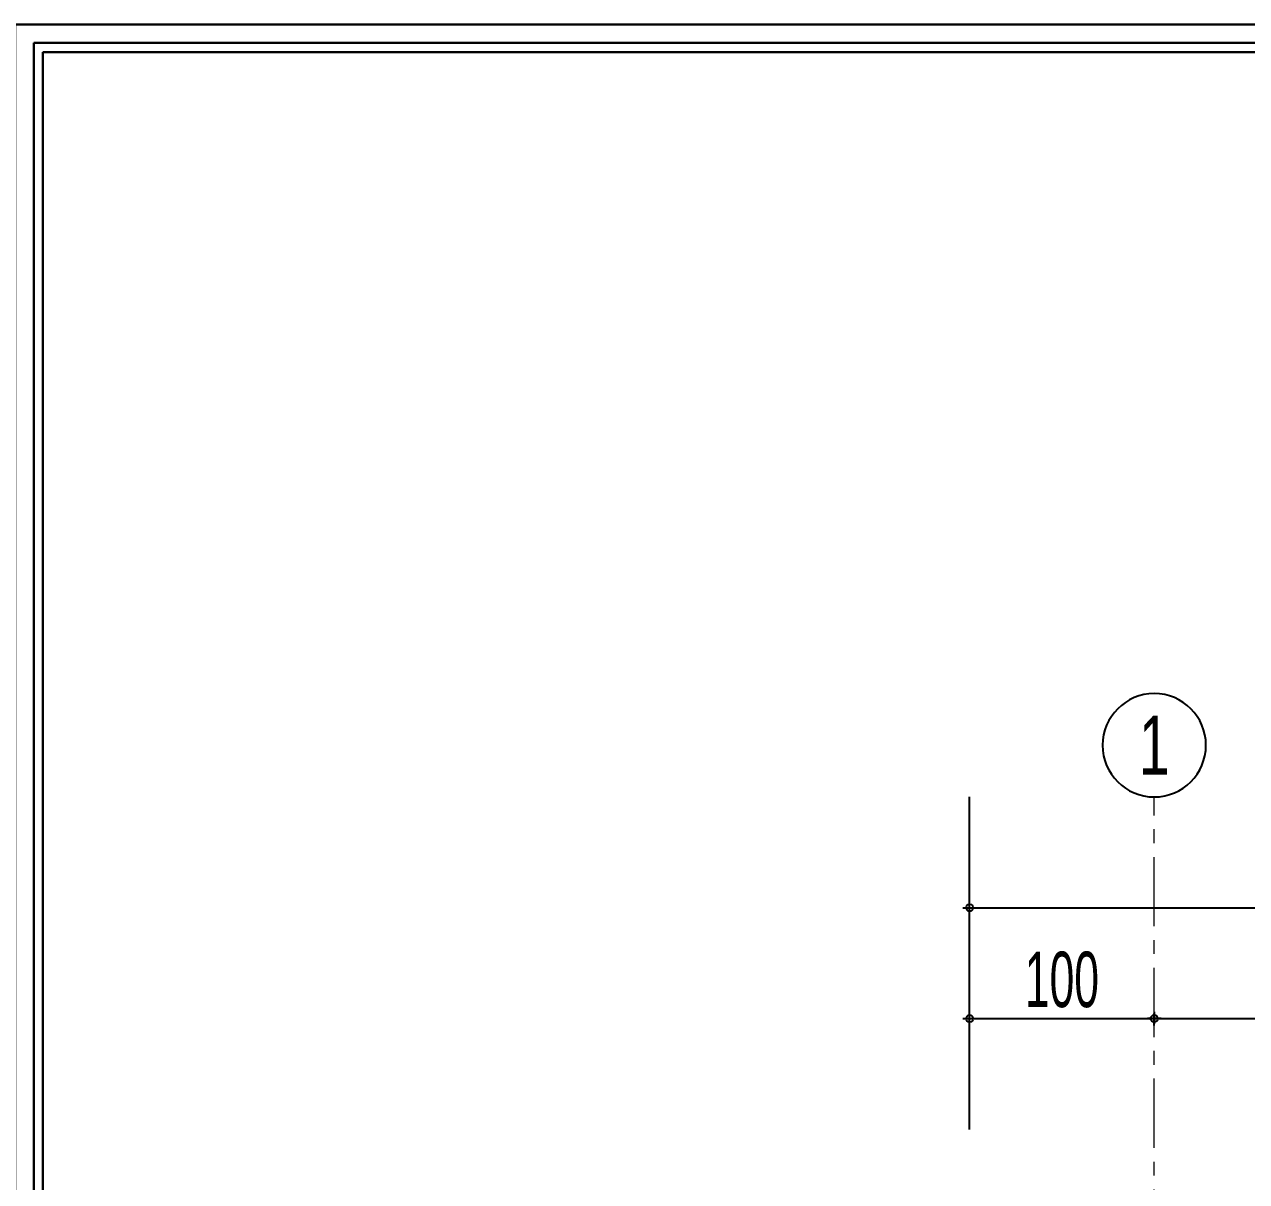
# Model space of a CAD drawing. Extents: x 386248 to 427517, y 4539405 to 4542296.
# Drawn here: x 393312 to 393974, y 4541669 to 4542296 of the extents above; entities that cross this region are included whole.
import ezdxf
from ezdxf.enums import TextEntityAlignment as Align

# ---------------------------------------------------------------- set-up
doc = ezdxf.new("R2010")
doc.units = 0
doc.linetypes.add('CENTER', pattern=[2, 1.25, -0.25, 0.25, -0.25])
doc.linetypes.add('CENTERX2', pattern=[4, 2.5, -0.5, 0.5, -0.5])
for name, color, linetype, lineweight in [('AKS', 251, 'CENTERX2', 20), ('AKS YAZISI', 4, 'Continuous', 25), ('ASIK', 3, 'Continuous', 20), ('DIŞ 2', 167, 'Continuous', 25), ('GOR1', 51, 'Continuous', 25), ('OLCU10', 2, 'Continuous', 25), ('YAZILAR', 1, 'Continuous', 30)]:
    doc.layers.add(name, color=color, linetype=linetype, lineweight=lineweight)
doc.styles.add('T', font='ISOt.shx', dxfattribs={"width": 0.6})
doc.styles.add('UNIV', font='', dxfattribs={"width": 0.7})
doc.styles.get('UNIV').set_extended_font_data('Comic Sans MS')
doc.dimstyles.new('DOT2', dxfattribs={"dimtxt": 20, "dimasz": 0.7, "dimexe": 5, "dimexo": 5, "dimgap": 6, "dimtad": 1, "dimdec": 0, "dimdsep": 46, "dimtxsty": 'T', "dimblk1": 'SEL2', "dimblk2": 'SEL2', "dimsah": 1, "dimcen": 0, "dimse1": 1, "dimse2": 1, "dimclrd": 256, "dimclre": 256, "dimclrt": 256, "dimadec": 0, "dimazin": 0, "dimtfac": 1, "dimtdec": 0, "dimtix": 1, "dimtmove": 2, "dimatfit": 3, "dimldrblk": 'SEL2', "dimfxl": 1, "dimtolj": 1, "dimtzin": 0, "dimarcsym": 0})

# ---------------------------------------------------------------- blocks, each defined once
blk = doc.blocks.new('SEL2')
at = {"layer": 'OLCU10'}
for p, q in [((5.25, 0), (-5.25, 0)), ((0, 5.25), (0, -3.95))]:
    blk.add_line(p, q, dxfattribs=at)
blk.add_circle((0, 0), 2.75, dxfattribs=at)
blk = doc.blocks.new('*D2484')
at = {"layer": 'Defpoints', "color": 0}
for p in [(395292.95, 4541817.38), (393824.44, 4541727.38), (395292.95, 4541727.38)]:
    blk.add_point(p, dxfattribs=at)
at = {"layer": 'DIŞ 2', "lineweight": -2}
blk.add_line((393825.14, 4541817.38), (395292.25, 4541817.38), dxfattribs=at)
at = {"layer": 'DIŞ 2', "linetype": 'ByBlock', "lineweight": -2, "xscale": 0.7, "yscale": 0.7, "zscale": 0.7, "rotation": 180}
blk.add_blockref('SEL2', (393824.44, 4541817.38), dxfattribs=at)
at = {"layer": 'DIŞ 2', "linetype": 'ByBlock', "lineweight": -2, "xscale": 0.7, "yscale": 0.7, "zscale": 0.7}
blk.add_blockref('SEL2', (395292.95, 4541817.38), dxfattribs=at)
at = {"layer": 'DIŞ 2', "insert": (394558.69, 4541838.38), "char_height": 30, "attachment_point": 5, "style": 'T'}
blk.add_mtext('\\A1;1469', dxfattribs=at)
blk = doc.blocks.new('*D2485')
at = {"layer": 'Defpoints', "color": 0}
for p in [(393824.44, 4541777.38), (393924.44, 4541777.38), (393924.44, 4541757.38)]:
    blk.add_point(p, dxfattribs=at)
at = {"layer": 'GOR1', "lineweight": -2}
blk.add_line((393825.14, 4541757.38), (393923.74, 4541757.38), dxfattribs=at)
at = {"layer": 'GOR1', "linetype": 'ByBlock', "lineweight": -2, "xscale": 0.7, "yscale": 0.7, "zscale": 0.7, "rotation": 180}
blk.add_blockref('SEL2', (393824.44, 4541757.38), dxfattribs=at)
at = {"layer": 'GOR1', "linetype": 'ByBlock', "lineweight": -2, "xscale": 0.7, "yscale": 0.7, "zscale": 0.7}
blk.add_blockref('SEL2', (393924.44, 4541757.38), dxfattribs=at)
at = {"layer": 'GOR1', "insert": (393874.44, 4541778.38), "char_height": 30, "attachment_point": 5, "style": 'T'}
blk.add_mtext('\\A1;100', dxfattribs=at)
blk = doc.blocks.new('*D2486')
at = {"layer": 'ASIK', "lineweight": -2}
blk.add_line((393925.14, 4541757.38), (394473.82, 4541757.38), dxfattribs=at)
at = {"layer": 'Defpoints', "color": 0}
for p in [(394474.52, 4541789.55), (393924.44, 4541777.38), (394474.52, 4541757.38)]:
    blk.add_point(p, dxfattribs=at)
at = {"layer": 'ASIK', "linetype": 'ByBlock', "lineweight": -2, "xscale": 0.7, "yscale": 0.7, "zscale": 0.7, "rotation": 180}
blk.add_blockref('SEL2', (393924.44, 4541757.38), dxfattribs=at)
at = {"layer": 'ASIK', "linetype": 'ByBlock', "lineweight": -2, "xscale": 0.7, "yscale": 0.7, "zscale": 0.7}
blk.add_blockref('SEL2', (394474.52, 4541757.38), dxfattribs=at)
at = {"layer": 'ASIK', "insert": (394199.48, 4541778.38), "char_height": 30, "attachment_point": 5, "style": 'T'}
blk.add_mtext('\\A1;550', dxfattribs=at)
blk = doc.blocks.new('AKS-NO')
blk.add_circle((0, 0), 35)
at = {"color": 7, "style": 'UNIV', "width": 0.7}
blk.add_attdef('AKS-NO', text='', height=40, dxfattribs=at).set_placement((0, 0), align=Align.MIDDLE)

msp = doc.modelspace()

# ---------------------------------------------------------------- linework, layer by layer
at = {"layer": 'AKS', "linetype": 'CENTER', "ltscale": 30}
msp.add_line((393924.439, 4541627.375), (393924.439, 4541877.375), dxfattribs=at)
at = {"layer": 'GOR1'}
msp.add_line((393824.439, 4541697.375), (393824.439, 4541877.375), dxfattribs=at)
at = {"layer": 'YAZILAR', "color": 133, "ltscale": 5}
for points in [[(393307.44, 4542295.7), (395846.649, 4542295.7), (395846.649, 4539405.231), (393307.44, 4539405.231)], [(393317.44, 4542285.7), (395836.649, 4542285.7), (395836.649, 4539415.231), (393317.44, 4539415.231)], [(393322.44, 4542280.7), (395831.649, 4542280.7), (395831.649, 4539420.231), (393322.44, 4539420.231)]]:
    msp.add_lwpolyline(points, close=True, dxfattribs=at)

# ---------------------------------------------------------------- block references
at = {"layer": 'AKS YAZISI'}
ref = msp.add_blockref('AKS-NO', (393924.439, 4541905.375), dxfattribs=dict(at, xscale=-0.8000000000029103, yscale=0.8000000000029103, zscale=0.8, rotation=180.0000000005319))
ref.add_attrib('AKS-NO', '1', dxfattribs={"layer": '0', "color": 7, "height": 32, "style": 'UNIV', "width": 0.7}).set_placement((393924.439, 4541905.375), align=Align.MIDDLE)

# ---------------------------------------------------------------- dimensions: what is measured, and where the dimension line sits
at = {"layer": 'ASIK'}
dim = msp.add_linear_dim(base=(394474.524, 4541757.375), p1=(393924.439, 4541777.375), p2=(394474.524, 4541789.547), dimstyle='DOT2', override={"dimtxt": 30, "dimtxsty": 'T', "dimldrblk": 'SEL2'}, dxfattribs=at)
dim.commit()
dim.dimension.update_dxf_attribs({"geometry": '*D2486', "text_midpoint": (394199.481, 4541778.375)})
at = {"layer": 'DIŞ 2'}
dim = msp.add_linear_dim(base=(395292.945, 4541817.375), p1=(393824.439, 4541727.375), p2=(395292.945, 4541727.375), dimstyle='DOT2', override={"dimtxt": 30, "dimtxsty": 'T', "dimldrblk": 'SEL2'}, dxfattribs=at)
dim.commit()
dim.dimension.update_dxf_attribs({"geometry": '*D2484', "text_midpoint": (394558.692, 4541838.375)})
at = {"layer": 'GOR1'}
dim = msp.add_linear_dim(base=(393924.439, 4541757.375), p1=(393824.439, 4541777.375), p2=(393924.439, 4541777.375), dimstyle='DOT2', override={"dimtxt": 30, "dimtxsty": 'T', "dimldrblk": 'SEL2'}, dxfattribs=at)
dim.commit()
dim.dimension.update_dxf_attribs({"geometry": '*D2485', "text_midpoint": (393874.439, 4541778.375)})

doc.saveas('drawing.dxf')
